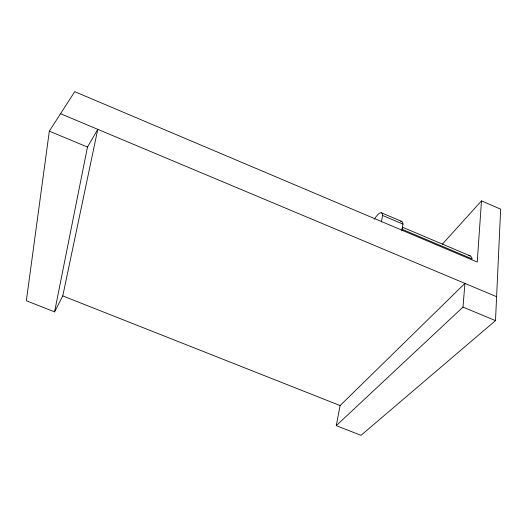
<?xml version="1.0" encoding="UTF-8"?>
<svg xmlns="http://www.w3.org/2000/svg" width="527" height="527" viewBox="0 0 527 527"><rect width="100%" height="100%" fill="white"/><g stroke="black" fill="none" stroke-linecap="round" stroke-linejoin="round"><path stroke-width="0.79" d="M336.252 425.632L462.996 307.096L464.926 283.394L340.113 405.566L336.252 425.632L361.002 435.342L495.505 320.62L500.65 209.16L481.494 200.879L442.43 244.093M481.494 200.879L477.231 262.064L74.729 91.658L49.327 131.157L26.35 300.759L54.577 311.852L62.772 295.91L97.765 129.332L87.469 147.053L54.577 311.852M401.91 230.866L402.984 224.113A21.363 5.586 -66.1 0 0 400.533 221.3M381.39 221.9L382.582 215.457L402.984 224.113M374.163 219.245L375.632 217.269A21.423 4.98 -66.3 0 1 382.582 215.457M62.772 295.91L340.113 405.566M49.327 131.157L87.469 147.053M462.996 307.096L495.505 320.62M60.546 113.713L496.612 296.688M381.548 212.855L401.726 221.426M402.411 227.17L470.163 255.885M468.575 255.562A21.278 7.74 -65.5 0 1 472.172 258.948L402.16 229.298A21.475 5.659 -66.2 0 0 401.996 228.31"/></g></svg>
